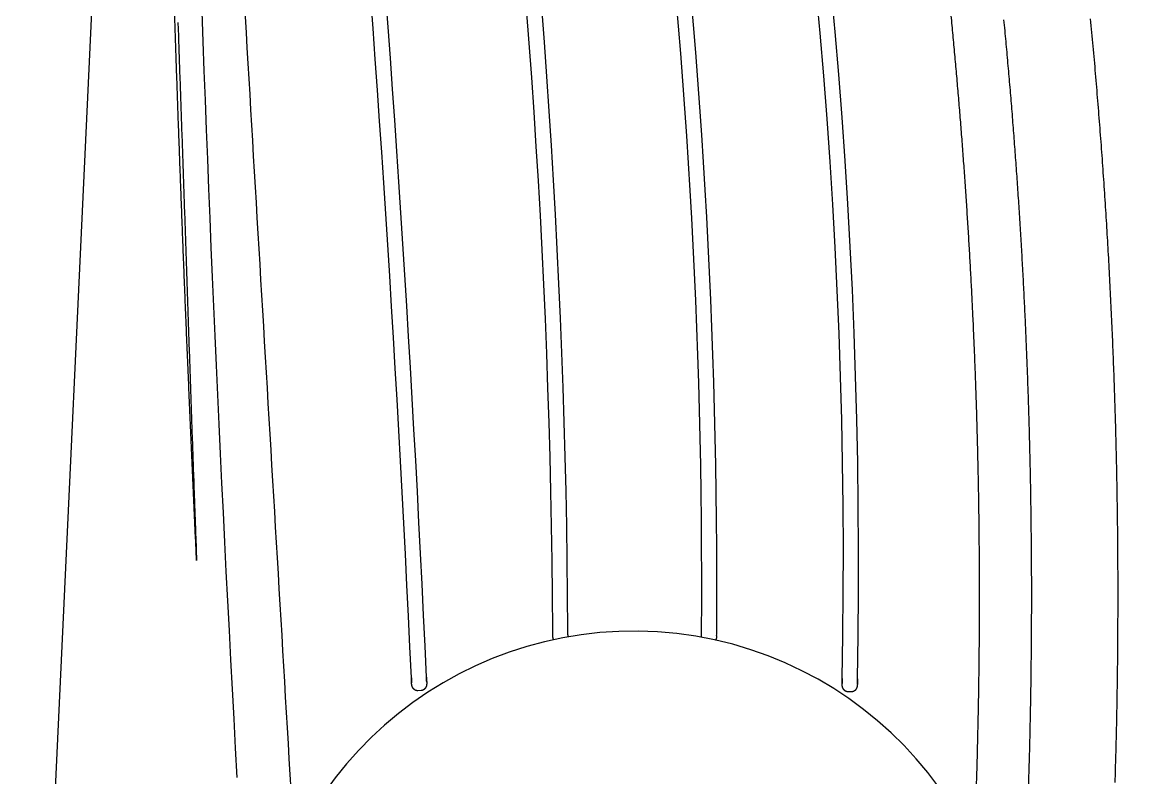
# Model space of a CAD drawing. Extents: x 527 to 614, y 487 to 635.
# Drawn here: x 606.618 to 610.307, y 517.732 to 520.223 of the extents above; entities that cross this region are included whole.
import ezdxf

# ---------------------------------------------------------------- set-up
doc = ezdxf.new("R2010")
doc.units = 0
doc.header["$MEASUREMENT"] = 0
doc.layers.add('1', color=4, linetype='Continuous')
doc.layers.add('DIM', color=3, linetype='Continuous')

# ---------------------------------------------------------------- blocks, each defined once
blk = doc.blocks.new('TRICKLER')
at = {"layer": '1', "linetype": 'Continuous'}
blk.add_line((1.6031, -7.1236), (1.9129, -0.4987), dxfattribs=at)
at = {"layer": '1', "color": 3, "linetype": 'Continuous'}
for p, q in [((-0.7272, -1.169), (-0.7172, -1.1692)), ((0.6905, -1.1733), (0.7005, -1.1728))]:
    blk.add_line(p, q, dxfattribs=at)
at = {"layer": '1', "linetype": 'Continuous'}
for points in [[(-1.5976, -0.8703, 0.001106), (-1.6001, -0.9598, 0.001107), (-1.6023, -1.0493, 0.001108), (-1.604, -1.1388, 0.001108), (-1.6054, -1.2284, 0.001109), (-1.6064, -1.3181, 0.00111), (-1.6069, -1.4078, 0.001111), (-1.6071, -1.4976, 0.001112), (-1.6068, -1.5874, 0.001113), (-1.6062, -1.6773, 0.001114), (-1.6051, -1.7672, 0.001115), (-1.6037, -1.8571, 0.001116), (-1.6018, -1.9471, 0.001117), (-1.5996, -2.0371, 0.001119), (-1.5969, -2.1271, 0.00112), (-1.5938, -2.2172, 0.00112), (-1.5903, -2.3073, 0.00112), (-1.5864, -2.3974, 0.001119), (-1.5821, -2.4875, 0.001119), (-1.5774, -2.5777, 0.001119), (-1.5723, -2.6678, 0.001119), (-1.5668, -2.758, 0.001119), (-1.5609, -2.8482, 0.001119), (-1.5545, -2.9384, 0.001119), (-1.5478, -3.0285, 0.001119), (-1.5406, -3.1187, 0.001119), (-1.5331, -3.2089, 0.00112), (-1.5251, -3.2991, 0.00112), (-1.5167, -3.3893, 0.00112)], [(-1.1404, -0.8558, 0.000812), (-1.1424, -0.9198, 0.000812), (-1.1441, -0.9838, 0.000812), (-1.1456, -1.0478, 0.000812), (-1.147, -1.1118, 0.000812), (-1.1481, -1.1758, 0.000812), (-1.149, -1.2398, 0.000812), (-1.1497, -1.3038, 0.000812), (-1.1502, -1.3678, 0.000812), (-1.1505, -1.4319, 0.000812), (-1.1506, -1.4959, 0.000811), (-1.1504, -1.5599, 0.000811), (-1.1501, -1.6239, 0.000812), (-1.1495, -1.6879, 0.000811), (-1.1488, -1.752, 0.000812), (-1.1478, -1.816, 0.000812), (-1.1466, -1.88, 0.000812), (-1.1452, -1.9441, 0.000812), (-1.1436, -2.0081, 0.000812), (-1.1418, -2.0722, 0.000812), (-1.1398, -2.1362, 0.000812), (-1.1376, -2.2002, 0.000812), (-1.1352, -2.2643, 0.000812), (-1.1325, -2.3283, 0.000812), (-1.1297, -2.3923, 0.000812), (-1.1266, -2.4564, 0.000812), (-1.1233, -2.5204, 0.000813), (-1.1198, -2.5844, 0.000813), (-1.1162, -2.6484, 0.000813), (-1.1123, -2.7124, 0.000813), (-1.1082, -2.7764, 0.000814), (-1.1038, -2.8404, 0.000814), (-1.0993, -2.9043, 0.000814), (-1.0946, -2.9683, 0.000814), (-1.0896, -3.0322, 0.000814), (-1.0845, -3.0962, 0.000814), (-1.0791, -3.1601, 0.000813), (-1.0735, -3.2239, 0.000813), (-1.0677, -3.2878, 0.000813), (-1.0618, -3.3516, 0.000812), (-1.0556, -3.4155, 0.000812)], [(1.4844, -7.0156, -0.000001), (1.4814, -6.9646, -0.000001), (1.4783, -6.9136, -0.000001), (1.4753, -6.8626, -0.000001), (1.4723, -6.8116, -0.000001), (1.4693, -6.7607, -0.000001), (1.4663, -6.7097, -0.000001), (1.4633, -6.6587, -0.000001), (1.4603, -6.6077, -0.000001), (1.4572, -6.5567, -0.000001), (1.4542, -6.5057, -0.000001), (1.4512, -6.4547, -0.000001), (1.4482, -6.4038, -0.000001), (1.4452, -6.3528, 0), (1.4422, -6.3018, 0), (1.4392, -6.2508, 0), (1.4361, -6.1998, 0), (1.4331, -6.1488, 0), (1.4301, -6.0978, 0), (1.4271, -6.0468, 0), (1.4241, -5.9959, 0), (1.4211, -5.9449, 0), (1.4181, -5.8939, 0), (1.415, -5.8429, 0), (1.412, -5.7919)], [(1.409, -5.7409, 0), (1.406, -5.6899, 0), (1.403, -5.6389, 0), (1.4, -5.5879, 0), (1.397, -5.537, 0), (1.3939, -5.486, 0), (1.3909, -5.435, 0), (1.3879, -5.384, 0), (1.3849, -5.333, 0), (1.3819, -5.282, 0), (1.3789, -5.231, 0), (1.3759, -5.18, 0), (1.3729, -5.1291, 0), (1.3698, -5.0781, 0), (1.3668, -5.0271, 0), (1.3638, -4.9761, 0), (1.3608, -4.9251, 0), (1.3578, -4.8741, 0), (1.3548, -4.8231, 0), (1.3518, -4.7721, 0), (1.3487, -4.7211, 0), (1.3457, -4.6702, 0), (1.3427, -4.6192, 0), (1.3397, -4.5682, 0), (1.3367, -4.5172, 0), (1.3337, -4.4662, 0), (1.3307, -4.4152, 0), (1.3277, -4.3642, 0), (1.3246, -4.3132, 0), (1.3216, -4.2623, 0), (1.3186, -4.2113, 0), (1.3156, -4.1603, 0), (1.3126, -4.1093, 0), (1.3096, -4.0583, 0), (1.3066, -4.0073, 0), (1.3035, -3.9563, 0), (1.3005, -3.9053, 0), (1.2975, -3.8543, 0), (1.2945, -3.8034, 0), (1.2915, -3.7524, 0), (1.2885, -3.7014, 0), (1.2855, -3.6504, 0), (1.2824, -3.5994, 0), (1.2794, -3.5484, 0), (1.2764, -3.4974, 0), (1.2734, -3.4464, 0), (1.2704, -3.3955, 0), (1.2674, -3.3445, 0), (1.2644, -3.2935, 0), (1.2614, -3.2425, 0), (1.2583, -3.1915, 0), (1.2553, -3.1405, 0), (1.2523, -3.0895, 0), (1.2493, -3.0385, 0), (1.2463, -2.9875, 0), (1.2433, -2.9366, 0), (1.2403, -2.8856, 0), (1.2372, -2.8346, 0), (1.2342, -2.7836, 0), (1.2312, -2.7326, 0), (1.2282, -2.6816, 0), (1.2252, -2.6306, 0), (1.2222, -2.5796, 0), (1.2192, -2.5287, 0), (1.2161, -2.4777, 0), (1.2131, -2.4267, 0), (1.2101, -2.3757, 0), (1.2071, -2.3247, 0), (1.2041, -2.2737, 0), (1.2011, -2.2227, 0), (1.1981, -2.1717, 0), (1.195, -2.1208, 0), (1.192, -2.0698, 0), (1.189, -2.0188, 0), (1.186, -1.9678, 0), (1.183, -1.9168, 0), (1.18, -1.8658, 0), (1.177, -1.8148, 0), (1.1739, -1.7638, 0), (1.1709, -1.7128, 0), (1.1679, -1.6619, 0), (1.1649, -1.6109, 0), (1.1619, -1.5599, 0), (1.1589, -1.5089, 0), (1.1559, -1.4579, 0), (1.1528, -1.4069, 0), (1.1498, -1.3559, 0), (1.1468, -1.3049, 0), (1.1438, -1.254, 0), (1.1408, -1.203, 0), (1.1378, -1.152, 0), (1.1348, -1.101, 0), (1.1317, -1.05, 0), (1.1287, -0.999, 0), (1.1257, -0.948, 0), (1.1227, -0.897, 0), (1.1197, -0.846, 0), (1.1167, -0.7951, 0), (1.1137, -0.7441, 0), (1.1106, -0.6931, 0), (1.109, -0.6655, 0)]]:
    blk.add_lwpolyline(points, format="xyb", dxfattribs=at)
at = {"layer": '1', "color": 3, "linetype": 'Continuous'}
for points in [[(-1.23, -3.3859, -0.000899), (-1.2367, -3.3147, -0.000899), (-1.2432, -3.2435, -0.000899), (-1.2494, -3.1723, -0.000899), (-1.2554, -3.1011, -0.000899), (-1.2611, -3.0299, -0.000899), (-1.2665, -2.9586, -0.000899), (-1.2717, -2.8874, -0.000899), (-1.2766, -2.8161, -0.000899), (-1.2813, -2.7447, -0.000899), (-1.2857, -2.6734, -0.000898), (-1.2899, -2.602, -0.000898), (-1.2938, -2.5307, -0.000898), (-1.2974, -2.4593, -0.000899), (-1.3008, -2.3878, -0.000899), (-1.3039, -2.3164, -0.000899), (-1.3068, -2.2449, -0.000899), (-1.3094, -2.1734, -0.000899), (-1.3118, -2.1018, -0.000899), (-1.3139, -2.0303, -0.000899), (-1.3157, -1.9587, -0.000899), (-1.3173, -1.8871, -0.000899), (-1.3186, -1.8156, -0.000899), (-1.3196, -1.7439, -0.0009), (-1.3204, -1.6723, -0.0009), (-1.321, -1.6007, -0.0009), (-1.3213, -1.529, -0.0009), (-1.3213, -1.4574, -0.000901), (-1.3211, -1.3857, -0.000901), (-1.3206, -1.3141, -0.000902), (-1.3198, -1.2424, -0.000902), (-1.3188, -1.1707, -0.000901), (-1.3175, -1.0991, -0.000901), (-1.316, -1.0274, -0.000899), (-1.3142, -0.9558, -0.0009), (-1.3121, -0.8841, -0.000902), (-1.3098, -0.8125, -0.0009)], [(-0.7477, -1.1953), (-0.7477, -1.195, -0.00138), (-0.7477, -1.1946, -0.001362), (-0.7477, -1.1943, -0.001373), (-0.7477, -1.194, -0.00142), (-0.7477, -1.1937, -0.001454), (-0.7477, -1.1934, -0.001485), (-0.7477, -1.1931, -0.001514), (-0.7476, -1.1928, -0.00155), (-0.7476, -1.1925, -0.001582), (-0.7476, -1.1922, -0.001617), (-0.7476, -1.1919, -0.001649), (-0.7475, -1.1915, -0.001686), (-0.7475, -1.1912, -0.001719), (-0.7475, -1.1909, -0.001757), (-0.7474, -1.1906, -0.001791), (-0.7474, -1.1903, -0.001829), (-0.7474, -1.19, -0.001864), (-0.7473, -1.1897, -0.001904), (-0.7473, -1.1894, -0.001939), (-0.7472, -1.1891, -0.00198), (-0.7472, -1.1887, -0.002016), (-0.7471, -1.1884, -0.002058), (-0.7471, -1.1881, -0.002095), (-0.747, -1.1878, -0.002138), (-0.747, -1.1875, -0.002176), (-0.7469, -1.1872, -0.002219), (-0.7468, -1.1869, -0.002258), (-0.7468, -1.1866, -0.002303), (-0.7467, -1.1863, -0.002343), (-0.7466, -1.186, -0.002388), (-0.7466, -1.1857, -0.002428), (-0.7465, -1.1854, -0.002474), (-0.7464, -1.1851, -0.002515), (-0.7463, -1.1848, -0.002562), (-0.7462, -1.1845, -0.002604), (-0.7461, -1.1842, -0.002651), (-0.746, -1.1839, -0.002693), (-0.7459, -1.1836, -0.00274), (-0.7458, -1.1833, -0.002783), (-0.7457, -1.183, -0.00283), (-0.7456, -1.1827, -0.002873), (-0.7455, -1.1824, -0.00292), (-0.7454, -1.1821, -0.002963), (-0.7453, -1.1819, -0.003013), (-0.7452, -1.1816, -0.003044), (-0.7451, -1.1813, -0.003061), (-0.7449, -1.181, -0.003072), (-0.7448, -1.1807, -0.00309), (-0.7447, -1.1804, -0.003107), (-0.7445, -1.1802, -0.003128), (-0.7444, -1.1799, -0.003147), (-0.7442, -1.1796, -0.003171), (-0.7441, -1.1793, -0.003194), (-0.7439, -1.1791, -0.003221), (-0.7438, -1.1788, -0.003247), (-0.7436, -1.1785, -0.003277), (-0.7434, -1.1783, -0.003306), (-0.7433, -1.178, -0.003339), (-0.7431, -1.1777, -0.003371), (-0.7429, -1.1775, -0.003408), (-0.7428, -1.1772, -0.003442), (-0.7426, -1.177, -0.003481), (-0.7424, -1.1767, -0.003518), (-0.7422, -1.1765, -0.003563), (-0.742, -1.1762, -0.0036), (-0.7418, -1.176, -0.003639), (-0.7416, -1.1758, -0.00369), (-0.7414, -1.1755, -0.003758), (-0.7412, -1.1753, -0.003799), (-0.741, -1.1751, -0.003822), (-0.7408, -1.1748, -0.003824), (-0.7406, -1.1746, -0.003819), (-0.7404, -1.1744, -0.00382), (-0.7401, -1.1742, -0.003827), (-0.7399, -1.174, -0.003834), (-0.7397, -1.1737, -0.003845), (-0.7394, -1.1735, -0.003856), (-0.7392, -1.1733, -0.003873), (-0.739, -1.1731, -0.00389), (-0.7387, -1.1729, -0.003911), (-0.7385, -1.1727, -0.003933), (-0.7382, -1.1726, -0.00396), (-0.738, -1.1724, -0.003987), (-0.7377, -1.1722, -0.004019), (-0.7375, -1.172, -0.00405), (-0.7372, -1.1718, -0.004086), (-0.7369, -1.1717, -0.004123), (-0.7367, -1.1715, -0.004166), (-0.7364, -1.1714, -0.004205), (-0.7361, -1.1712, -0.00425), (-0.7359, -1.1711, -0.0043), (-0.7356, -1.1709, -0.004348), (-0.7353, -1.1708, -0.004354), (-0.735, -1.1706, -0.004333), (-0.7348, -1.1705, -0.004313), (-0.7345, -1.1704, -0.004302), (-0.7342, -1.1703, -0.004293), (-0.7339, -1.1701, -0.004285), (-0.7336, -1.17, -0.004282), (-0.7333, -1.1699, -0.004283), (-0.733, -1.1698, -0.004286), (-0.7327, -1.1697, -0.004291), (-0.7324, -1.1696, -0.004303), (-0.7321, -1.1696, -0.004325), (-0.7318, -1.1695, -0.004331), (-0.7315, -1.1694, -0.004326), (-0.7312, -1.1693, -0.004385), (-0.7309, -1.1693, -0.0045), (-0.7306, -1.1692, -0.004404), (-0.7303, -1.1692, -0.004153), (-0.73, -1.1691, -0.004605), (-0.7297, -1.1691, -0.005503), (-0.7294, -1.169, -0.004221), (-0.7291, -1.169, -0.001524), (-0.7288, -1.169, -0.00568), (-0.7284, -1.169, -0.009818), (-0.7279, -1.169, -0.004903), (-0.7272, -1.169, -0.002623)], [(-0.7171, -1.1692), (-0.7168, -1.1692, -0.004624), (-0.7165, -1.1692, -0.004604), (-0.7162, -1.1692, -0.00456), (-0.7159, -1.1692, -0.004505), (-0.7156, -1.1693, -0.004462), (-0.7153, -1.1693, -0.004428), (-0.715, -1.1694, -0.004398), (-0.7147, -1.1694, -0.004373), (-0.7144, -1.1695, -0.004353), (-0.7141, -1.1695, -0.00434), (-0.7138, -1.1696, -0.004331), (-0.7135, -1.1697, -0.004328), (-0.7132, -1.1697, -0.004329), (-0.7129, -1.1698, -0.004336), (-0.7126, -1.1699, -0.004348), (-0.7123, -1.17, -0.004365), (-0.712, -1.1701, -0.004387), (-0.7117, -1.1702, -0.004421), (-0.7114, -1.1703, -0.004445), (-0.7111, -1.1704, -0.004441), (-0.7108, -1.1705, -0.00441), (-0.7106, -1.1706, -0.004361), (-0.7103, -1.1708, -0.004322), (-0.71, -1.1709, -0.004288), (-0.7097, -1.171, -0.004258), (-0.7094, -1.1712, -0.004227), (-0.7092, -1.1713, -0.004202), (-0.7089, -1.1715, -0.004178), (-0.7086, -1.1716, -0.004159), (-0.7083, -1.1718, -0.004141), (-0.7081, -1.172, -0.004128), (-0.7078, -1.1721, -0.004116), (-0.7076, -1.1723, -0.004108), (-0.7073, -1.1725, -0.004103), (-0.7071, -1.1727, -0.004101), (-0.7068, -1.1728, -0.0041), (-0.7066, -1.173, -0.004106), (-0.7063, -1.1732, -0.004114), (-0.7061, -1.1734, -0.004102), (-0.7058, -1.1736, -0.004052), (-0.7056, -1.1738, -0.004004), (-0.7054, -1.174, -0.003963), (-0.7051, -1.1743, -0.003927), (-0.7049, -1.1745, -0.003886), (-0.7047, -1.1747, -0.003852), (-0.7045, -1.1749, -0.003817), (-0.7043, -1.1751, -0.003788), (-0.7041, -1.1754, -0.003757), (-0.7039, -1.1756, -0.003731), (-0.7037, -1.1758, -0.003705), (-0.7035, -1.1761, -0.003683), (-0.7033, -1.1763, -0.003661), (-0.7031, -1.1766, -0.003644), (-0.7029, -1.1768, -0.003627), (-0.7027, -1.1771, -0.003614), (-0.7025, -1.1773, -0.0036), (-0.7023, -1.1776, -0.003593), (-0.7022, -1.1778, -0.003584), (-0.702, -1.1781, -0.003561), (-0.7018, -1.1783, -0.003508), (-0.7017, -1.1786, -0.003461), (-0.7015, -1.1789, -0.003419), (-0.7014, -1.1791, -0.003381), (-0.7012, -1.1794, -0.003338), (-0.701, -1.1797, -0.0033), (-0.7009, -1.18, -0.00326), (-0.7008, -1.1802, -0.003226), (-0.7006, -1.1805, -0.003188), (-0.7005, -1.1808, -0.003155), (-0.7004, -1.1811, -0.00312), (-0.7002, -1.1814, -0.00309), (-0.7001, -1.1817, -0.003058), (-0.7, -1.1819, -0.00303), (-0.6999, -1.1822, -0.003), (-0.6998, -1.1825, -0.002975), (-0.6997, -1.1828, -0.002948), (-0.6995, -1.1831, -0.002926), (-0.6995, -1.1834, -0.002901), (-0.6994, -1.1837, -0.002882), (-0.6993, -1.184, -0.002862), (-0.6992, -1.1843, -0.002841), (-0.6991, -1.1846, -0.002805), (-0.699, -1.1849, -0.002766), (-0.6989, -1.1852, -0.002717), (-0.6988, -1.1855, -0.002674), (-0.6988, -1.1858, -0.002627), (-0.6987, -1.1861, -0.002585), (-0.6986, -1.1864, -0.002538), (-0.6985, -1.1867, -0.002497), (-0.6985, -1.187, -0.00245), (-0.6984, -1.1873, -0.002408), (-0.6984, -1.1876, -0.002362), (-0.6983, -1.1879, -0.002321), (-0.6983, -1.1882, -0.002276), (-0.6982, -1.1885, -0.002235), (-0.6982, -1.1888, -0.00219), (-0.6981, -1.1891, -0.00215), (-0.6981, -1.1894, -0.002106), (-0.698, -1.1898, -0.002067), (-0.698, -1.1901, -0.002024), (-0.698, -1.1904, -0.001985), (-0.6979, -1.1907, -0.001941), (-0.6979, -1.191, -0.001905), (-0.6979, -1.1913, -0.001866), (-0.6979, -1.1916, -0.001825), (-0.6978, -1.1919, -0.001774), (-0.6978, -1.1922, -0.001751), (-0.6978, -1.1925, -0.001741), (-0.6978, -1.1929, -0.001662), (-0.6978, -1.1932, -0.001528), (-0.6978, -1.1935, -0.001633), (-0.6978, -1.1938, -0.00187), (-0.6977, -1.1941, -0.001419), (-0.6977, -1.1944, -0.00055), (-0.6977, -1.1947, -0.001883), (-0.6977, -1.195, -0.003088), (-0.6977, -1.1956, -0.001504), (-0.6978, -1.1963, -0.000807)], [(0.6717, -1.2009), (0.6717, -1.2006, -0.001379), (0.6717, -1.2003, -0.001361), (0.6717, -1.2, -0.001372), (0.6717, -1.1996, -0.001419), (0.6717, -1.1993, -0.001453), (0.6717, -1.199, -0.001484), (0.6717, -1.1987, -0.001513), (0.6717, -1.1984, -0.001549), (0.6717, -1.1981, -0.001581), (0.6717, -1.1978, -0.001616), (0.6717, -1.1975, -0.001648), (0.6717, -1.1972, -0.001685), (0.6717, -1.1968, -0.001718), (0.6717, -1.1965, -0.001756), (0.6717, -1.1962, -0.00179), (0.6717, -1.1959, -0.001828), (0.6718, -1.1956, -0.001863), (0.6718, -1.1953, -0.001903), (0.6718, -1.195, -0.001938), (0.6718, -1.1947, -0.001979), (0.6719, -1.1943, -0.002015), (0.6719, -1.194, -0.002057), (0.6719, -1.1937, -0.002094), (0.672, -1.1934, -0.002137), (0.672, -1.1931, -0.002175), (0.672, -1.1928, -0.002218), (0.6721, -1.1925, -0.002257), (0.6721, -1.1922, -0.002302), (0.6722, -1.1919, -0.002341), (0.6722, -1.1916, -0.002386), (0.6723, -1.1913, -0.002427), (0.6724, -1.191, -0.002473), (0.6724, -1.1906, -0.002514), (0.6725, -1.1903, -0.00256), (0.6725, -1.19, -0.002602), (0.6726, -1.1897, -0.002649), (0.6727, -1.1894, -0.002691), (0.6728, -1.1891, -0.002738), (0.6728, -1.1888, -0.002781), (0.6729, -1.1885, -0.002829), (0.673, -1.1882, -0.002871), (0.6731, -1.1879, -0.002918), (0.6732, -1.1876, -0.002961), (0.6733, -1.1874, -0.003011), (0.6734, -1.1871, -0.003042), (0.6735, -1.1868, -0.00306), (0.6736, -1.1865, -0.003071), (0.6737, -1.1862, -0.003089), (0.6738, -1.1859, -0.003106), (0.674, -1.1856, -0.003126), (0.6741, -1.1853, -0.003145), (0.6742, -1.185, -0.00317), (0.6743, -1.1848, -0.003192), (0.6745, -1.1845, -0.003219), (0.6746, -1.1842, -0.003245), (0.6748, -1.1839, -0.003275), (0.6749, -1.1836, -0.003304), (0.6751, -1.1834, -0.003337), (0.6752, -1.1831, -0.003369), (0.6754, -1.1828, -0.003405), (0.6755, -1.1826, -0.003439), (0.6757, -1.1823, -0.003478), (0.6759, -1.182, -0.003516), (0.676, -1.1818, -0.00356), (0.6762, -1.1815, -0.003597), (0.6764, -1.1813, -0.003636), (0.6766, -1.181, -0.003687), (0.6767, -1.1808, -0.003754), (0.6769, -1.1805, -0.003795), (0.6771, -1.1803, -0.003821), (0.6773, -1.18, -0.003823), (0.6775, -1.1798, -0.003818), (0.6777, -1.1796, -0.003819), (0.6779, -1.1793, -0.003825), (0.6782, -1.1791, -0.003832), (0.6784, -1.1789, -0.003843), (0.6786, -1.1787, -0.003855), (0.6788, -1.1784, -0.003871), (0.679, -1.1782, -0.003887), (0.6793, -1.178, -0.003909), (0.6795, -1.1778, -0.003931), (0.6797, -1.1776, -0.003957), (0.68, -1.1774, -0.003984), (0.6802, -1.1772, -0.004016), (0.6805, -1.177, -0.004047), (0.6807, -1.1768, -0.004083), (0.681, -1.1766, -0.00412), (0.6812, -1.1765, -0.004163), (0.6815, -1.1763, -0.004202), (0.6817, -1.1761, -0.004246), (0.682, -1.176, -0.004296), (0.6823, -1.1758, -0.004345), (0.6825, -1.1756, -0.004353), (0.6828, -1.1755, -0.004332), (0.6831, -1.1753, -0.004312), (0.6834, -1.1752, -0.0043), (0.6836, -1.1751, -0.004291), (0.6839, -1.1749, -0.004284), (0.6842, -1.1748, -0.00428), (0.6845, -1.1747, -0.004281), (0.6848, -1.1746, -0.004284), (0.6851, -1.1744, -0.004289), (0.6854, -1.1743, -0.004301), (0.6856, -1.1742, -0.004323), (0.6859, -1.1741, -0.004328), (0.6862, -1.174, -0.004323), (0.6865, -1.1739, -0.004382), (0.6868, -1.1739, -0.004496), (0.6871, -1.1738, -0.004401), (0.6874, -1.1737, -0.004152), (0.6877, -1.1736, -0.0046), (0.6881, -1.1736, -0.005488), (0.6884, -1.1735, -0.004221), (0.6887, -1.1735, -0.00157), (0.6889, -1.1734, -0.005624), (0.6893, -1.1734, -0.009605), (0.6898, -1.1733, -0.004792), (0.6905, -1.1733, -0.002571)], [(0.7005, -1.1728), (0.7008, -1.1728, -0.004586), (0.7011, -1.1728, -0.004574), (0.7015, -1.1728, -0.004538), (0.7018, -1.1728, -0.004489), (0.7021, -1.1728, -0.004452), (0.7024, -1.1729, -0.004423), (0.7027, -1.1729, -0.004397), (0.703, -1.1729, -0.004376), (0.7033, -1.173, -0.00436), (0.7036, -1.173, -0.004348), (0.7039, -1.173, -0.004341), (0.7042, -1.1731, -0.004339), (0.7045, -1.1731, -0.004341), (0.7048, -1.1732, -0.004349), (0.7051, -1.1733, -0.00436), (0.7054, -1.1733, -0.004376), (0.7057, -1.1734, -0.004397), (0.706, -1.1735, -0.004429), (0.7063, -1.1736, -0.00445), (0.7066, -1.1737, -0.004444), (0.7069, -1.1738, -0.004412), (0.7072, -1.1739, -0.004363), (0.7075, -1.174, -0.004324), (0.7078, -1.1741, -0.00429), (0.7081, -1.1742, -0.00426), (0.7084, -1.1743, -0.00423), (0.7087, -1.1745, -0.004205), (0.7089, -1.1746, -0.004181), (0.7092, -1.1747, -0.004162), (0.7095, -1.1749, -0.004143), (0.7098, -1.175, -0.00413), (0.7101, -1.1752, -0.004118), (0.7103, -1.1753, -0.004111), (0.7106, -1.1755, -0.004105), (0.7109, -1.1757, -0.004103), (0.7111, -1.1758, -0.004103), (0.7114, -1.176, -0.004109), (0.7116, -1.1762, -0.004117), (0.7119, -1.1764, -0.004104), (0.7121, -1.1765, -0.004054), (0.7124, -1.1767, -0.004006), (0.7126, -1.1769, -0.003965), (0.7129, -1.1771, -0.003929), (0.7131, -1.1773, -0.003888), (0.7133, -1.1775, -0.003854), (0.7136, -1.1777, -0.003819), (0.7138, -1.178, -0.00379), (0.714, -1.1782, -0.003759), (0.7142, -1.1784, -0.003733), (0.7145, -1.1786, -0.003707), (0.7147, -1.1788, -0.003686), (0.7149, -1.1791, -0.003663), (0.7151, -1.1793, -0.003647), (0.7153, -1.1795, -0.003629), (0.7155, -1.1798, -0.003616), (0.7157, -1.18, -0.003603), (0.7159, -1.1803, -0.003595), (0.7161, -1.1805, -0.003587), (0.7163, -1.1807, -0.003563), (0.7164, -1.181, -0.00351), (0.7166, -1.1812, -0.003463), (0.7168, -1.1815, -0.003421), (0.717, -1.1818, -0.003383), (0.7171, -1.182, -0.003339), (0.7173, -1.1823, -0.003302), (0.7175, -1.1826, -0.003262), (0.7176, -1.1828, -0.003227), (0.7178, -1.1831, -0.00319), (0.7179, -1.1834, -0.003157), (0.7181, -1.1836, -0.003122), (0.7182, -1.1839, -0.003092), (0.7184, -1.1842, -0.00306), (0.7185, -1.1845, -0.003032), (0.7186, -1.1847, -0.003002), (0.7188, -1.185, -0.002978), (0.7189, -1.1853, -0.002951), (0.719, -1.1856, -0.002928), (0.7192, -1.1859, -0.002903), (0.7193, -1.1862, -0.002884), (0.7194, -1.1865, -0.002865), (0.7195, -1.1867, -0.002843), (0.7196, -1.187, -0.002807), (0.7197, -1.1873, -0.002767), (0.7198, -1.1876, -0.002719), (0.7199, -1.1879, -0.002676), (0.72, -1.1882, -0.002629), (0.7201, -1.1885, -0.002587), (0.7202, -1.1888, -0.002541), (0.7203, -1.1891, -0.002499), (0.7203, -1.1894, -0.002452), (0.7204, -1.1897, -0.002411), (0.7205, -1.19, -0.002365), (0.7206, -1.1903, -0.002324), (0.7207, -1.1906, -0.002278), (0.7207, -1.1909, -0.002238), (0.7208, -1.1912, -0.002193), (0.7209, -1.1915, -0.002153), (0.7209, -1.1918, -0.002109), (0.721, -1.1921, -0.00207), (0.721, -1.1924, -0.002027), (0.7211, -1.1928, -0.001988), (0.7211, -1.1931, -0.001945), (0.7212, -1.1934, -0.001908), (0.7212, -1.1937, -0.001869), (0.7213, -1.194, -0.001829), (0.7213, -1.1943, -0.001778), (0.7213, -1.1946, -0.001755), (0.7214, -1.1949, -0.001745), (0.7214, -1.1952, -0.001666), (0.7215, -1.1955, -0.001532), (0.7215, -1.1958, -0.001638), (0.7215, -1.1962, -0.001875), (0.7215, -1.1965, -0.001423), (0.7216, -1.1968, -0.000551), (0.7216, -1.197, -0.001889), (0.7216, -1.1974, -0.003099), (0.7216, -1.1979, -0.00151), (0.7217, -1.1986, -0.000809)], [(-0.7481, -1.2119), (-0.7481, -1.2116, -0.000004), (-0.7481, -1.2113, -0.000004), (-0.7481, -1.211, -0.000004), (-0.748, -1.2107, -0.000004), (-0.748, -1.2104, -0.000004), (-0.748, -1.2101, -0.000004), (-0.748, -1.2098, -0.000004), (-0.748, -1.2095, -0.000004), (-0.748, -1.2092, -0.000004), (-0.748, -1.2089, -0.000004), (-0.748, -1.2087, -0.000004), (-0.748, -1.2084, -0.000004), (-0.748, -1.2081, -0.000004), (-0.748, -1.2078, -0.000004), (-0.748, -1.2075, -0.000004), (-0.748, -1.2072, -0.000004), (-0.748, -1.2069, -0.000004), (-0.748, -1.2066, -0.000004), (-0.748, -1.2063, -0.000004), (-0.748, -1.206, -0.000004), (-0.7479, -1.2058, -0.000004), (-0.7479, -1.2055, -0.000004), (-0.7479, -1.2052, -0.000004), (-0.7479, -1.2049, -0.000004), (-0.7479, -1.2046, -0.000004), (-0.7479, -1.2043, -0.000004), (-0.7479, -1.204, -0.000004), (-0.7479, -1.2038, -0.000004), (-0.7479, -1.2035, -0.000004), (-0.7479, -1.2032, -0.000004), (-0.7479, -1.2029, -0.000004), (-0.7479, -1.2026, -0.000004), (-0.7479, -1.2024, -0.000004), (-0.7479, -1.2021, -0.000004), (-0.7479, -1.2018, -0.000004), (-0.7479, -1.2015, -0.000004), (-0.7479, -1.2013, -0.000004), (-0.7479, -1.201, -0.000004), (-0.7479, -1.2007, -0.000004), (-0.7478, -1.2004, -0.000004), (-0.7478, -1.2002, -0.000004), (-0.7478, -1.1999, -0.000004), (-0.7478, -1.1996, -0.000004), (-0.7478, -1.1994, -0.000004), (-0.7478, -1.1991, -0.000004), (-0.7478, -1.1988, -0.000005), (-0.7478, -1.1986, -0.000005), (-0.7478, -1.1983, -0.000005), (-0.7478, -1.198, -0.000005), (-0.7478, -1.1978, -0.000005), (-0.7478, -1.1975, -0.000005), (-0.7478, -1.1973, -0.000007), (-0.7478, -1.197, -0.000005), (-0.7478, -1.1968, -0.000002), (-0.7478, -1.1965, -0.000008), (-0.7478, -1.1963, -0.000014), (-0.7478, -1.1958, -0.000007), (-0.7477, -1.1953, -0.000004)], [(-0.6981, -1.2128), (-0.6981, -1.2126, 0.000002), (-0.6981, -1.2123, 0.000002), (-0.6981, -1.212, 0.000002), (-0.6981, -1.2117, 0.000002), (-0.698, -1.2114, 0.000002), (-0.698, -1.2111, 0.000002), (-0.698, -1.2108, 0.000001), (-0.698, -1.2105, 0.000001), (-0.698, -1.2102, 0.000001), (-0.698, -1.2099, 0.000001), (-0.698, -1.2096, 0.000001), (-0.698, -1.2093, 0.000001), (-0.698, -1.2091, 0), (-0.698, -1.2088, 0), (-0.698, -1.2085, 0), (-0.698, -1.2082, 0), (-0.698, -1.2079, 0), (-0.698, -1.2076, 0), (-0.698, -1.2073, -0.000001), (-0.698, -1.207, -0.000001), (-0.698, -1.2067, -0.000001), (-0.698, -1.2064, -0.000001), (-0.698, -1.2062, -0.000001), (-0.6979, -1.2059, -0.000002), (-0.6979, -1.2056, -0.000002), (-0.6979, -1.2053, -0.000002), (-0.6979, -1.205, -0.000002), (-0.6979, -1.2047, -0.000002), (-0.6979, -1.2045, -0.000002), (-0.6979, -1.2042, -0.000003), (-0.6979, -1.2039, -0.000003), (-0.6979, -1.2036, -0.000003), (-0.6979, -1.2033, -0.000003), (-0.6979, -1.2031, -0.000003), (-0.6979, -1.2028, -0.000004), (-0.6979, -1.2025, -0.000004), (-0.6979, -1.2022, -0.000004), (-0.6979, -1.202, -0.000005), (-0.6979, -1.2017, -0.000005), (-0.6979, -1.2014, -0.000005), (-0.6978, -1.2012, -0.000006), (-0.6978, -1.2009, -0.000006), (-0.6978, -1.2006, -0.000006), (-0.6978, -1.2004, -0.000007), (-0.6978, -1.2001, -0.000007), (-0.6978, -1.1998, -0.000007), (-0.6978, -1.1996, -0.000008), (-0.6978, -1.1993, -0.000008), (-0.6978, -1.199, -0.000009), (-0.6978, -1.1988, -0.000008), (-0.6978, -1.1985, -0.00001), (-0.6978, -1.1983, -0.000012), (-0.6978, -1.198, -0.00001), (-0.6978, -1.1978, -0.000003), (-0.6978, -1.1975, -0.000015), (-0.6978, -1.1973, -0.000028), (-0.6978, -1.1968, -0.000014), (-0.6978, -1.1963, -0.000007)], [(0.6725, -1.2175), (0.6725, -1.2172, -0.000002), (0.6725, -1.2169, -0.000002), (0.6724, -1.2166, -0.000002), (0.6724, -1.2163, -0.000002), (0.6724, -1.216, -0.000002), (0.6724, -1.2157, -0.000002), (0.6724, -1.2154, -0.000002), (0.6724, -1.2151, -0.000002), (0.6724, -1.2148, -0.000002), (0.6724, -1.2145, -0.000002), (0.6723, -1.2142, -0.000002), (0.6723, -1.214, -0.000002), (0.6723, -1.2137, -0.000002), (0.6723, -1.2134, -0.000002), (0.6723, -1.2131, -0.000002), (0.6723, -1.2128, -0.000002), (0.6723, -1.2125, -0.000002), (0.6722, -1.2122, -0.000001), (0.6722, -1.2119, -0.000001), (0.6722, -1.2116, -0.000001), (0.6722, -1.2114, -0.000001), (0.6722, -1.2111, -0.000001), (0.6722, -1.2108, -0.000001), (0.6722, -1.2105, -0.000001), (0.6722, -1.2102, -0.000001), (0.6721, -1.2099, -0.000001), (0.6721, -1.2096, -0.000001), (0.6721, -1.2094, -0.000001), (0.6721, -1.2091, -0.000001), (0.6721, -1.2088, -0.000001), (0.6721, -1.2085, -0.000001), (0.6721, -1.2082, -0.000001), (0.672, -1.208, -0.000001), (0.672, -1.2077, -0.000001), (0.672, -1.2074, -0.000001), (0.672, -1.2071, -0.000001), (0.672, -1.2069, -0.000001), (0.672, -1.2066, -0.000002), (0.672, -1.2063, -0.000002), (0.672, -1.206, -0.000002), (0.672, -1.2058, -0.000003), (0.6719, -1.2055, -0.000003), (0.6719, -1.2052, -0.000003), (0.6719, -1.205, -0.000004), (0.6719, -1.2047, -0.000004), (0.6719, -1.2044, -0.000004), (0.6719, -1.2042, -0.000005), (0.6719, -1.2039, -0.000005), (0.6719, -1.2037, -0.000005), (0.6718, -1.2034, -0.000005), (0.6718, -1.2031, -0.000006), (0.6718, -1.2029, -0.000008), (0.6718, -1.2026, -0.000006), (0.6718, -1.2024, -0.000002), (0.6718, -1.2022, -0.00001), (0.6718, -1.2019, -0.000019), (0.6718, -1.2014, -0.000009), (0.6717, -1.2009, -0.000005)], [(0.7224, -1.2152), (0.7224, -1.2149, -0.000003), (0.7224, -1.2146, -0.000003), (0.7224, -1.2143, -0.000003), (0.7224, -1.214, -0.000002), (0.7224, -1.2137, -0.000002), (0.7223, -1.2134, -0.000002), (0.7223, -1.2132, -0.000002), (0.7223, -1.2129, -0.000002), (0.7223, -1.2126, -0.000002), (0.7223, -1.2123, -0.000002), (0.7223, -1.212, -0.000002), (0.7223, -1.2117, -0.000002), (0.7223, -1.2114, -0.000002), (0.7222, -1.2111, -0.000002), (0.7222, -1.2108, -0.000002), (0.7222, -1.2105, -0.000002), (0.7222, -1.2102, -0.000002), (0.7222, -1.21, -0.000002), (0.7222, -1.2097, -0.000002), (0.7222, -1.2094, -0.000002), (0.7222, -1.2091, -0.000002), (0.7221, -1.2088, -0.000002), (0.7221, -1.2085, -0.000001), (0.7221, -1.2082, -0.000001), (0.7221, -1.2079, -0.000001), (0.7221, -1.2077, -0.000001), (0.7221, -1.2074, -0.000001), (0.7221, -1.2071, -0.000001), (0.722, -1.2068, -0.000001), (0.722, -1.2065, -0.000001), (0.722, -1.2063, -0.000001), (0.722, -1.206, -0.000001), (0.722, -1.2057, -0.000001), (0.722, -1.2054, -0.000001), (0.722, -1.2052, -0.000001), (0.722, -1.2049, -0.000001), (0.722, -1.2046, -0.000001), (0.7219, -1.2043, -0.000001), (0.7219, -1.2041, -0.000001), (0.7219, -1.2038, -0.000001), (0.7219, -1.2035, -0.000001), (0.7219, -1.2033, -0.000001), (0.7219, -1.203, -0.000001), (0.7219, -1.2027, -0.000001), (0.7219, -1.2025, -0.000001), (0.7218, -1.2022, -0.000001), (0.7218, -1.2019, -0.000001), (0.7218, -1.2017, -0.000001), (0.7218, -1.2014, -0.000001), (0.7218, -1.2011, -0.000001), (0.7218, -1.2009, -0.000001), (0.7218, -1.2006, -0.000001), (0.7218, -1.2004, -0.000001), (0.7217, -1.2001, 0), (0.7217, -1.1999, -0.000001), (0.7217, -1.1996, -0.000003), (0.7217, -1.1992, -0.000001), (0.7217, -1.1986, -0.000001)], [(-0.284, -1.3556), (-0.284, -1.3548, -0.004714), (-0.284, -1.3541, -0.004579), (-0.284, -1.3534, -0.004533), (-0.2839, -1.3527, -0.004614), (-0.2839, -1.3519, -0.004667), (-0.2838, -1.3512, -0.004723), (-0.2837, -1.3504, -0.004782), (-0.2836, -1.3497, -0.00488), (-0.2835, -1.3489, -0.00497), (-0.2834, -1.3482, -0.005089), (-0.2832, -1.3475, -0.005203), (-0.2831, -1.3467, -0.00535), (-0.2829, -1.346, -0.00549), (-0.2827, -1.3452, -0.005663), (-0.2825, -1.3445, -0.005829), (-0.2823, -1.3438, -0.006029), (-0.282, -1.3431, -0.006221), (-0.2818, -1.3423, -0.006448), (-0.2815, -1.3416, -0.006666), (-0.2812, -1.3409, -0.006921), (-0.2809, -1.3403, -0.006263), (-0.2806, -1.3397, -0.007439)], [(-0.2344, -1.3491, -0.002094), (-0.2344, -1.3494, -0.0055), (-0.2343, -1.3501, -0.00643), (-0.2342, -1.3509, -0.00493), (-0.2341, -1.3516, -0.001825), (-0.2341, -1.3523, -0.006781), (-0.234, -1.3531, -0.011748), (-0.234, -1.3543, -0.005899), (-0.234, -1.356, -0.003176)], [(0.2063, -1.3573), (0.2063, -1.3565, -0.004708), (0.2063, -1.3558, -0.004573), (0.2063, -1.3551, -0.004527), (0.2064, -1.3544, -0.004609), (0.2064, -1.3536, -0.004662), (0.2065, -1.3529, -0.004718), (0.2065, -1.3521, -0.004778), (0.2066, -1.3514, -0.004875), (0.2067, -1.3506, -0.001927), (0.2068, -1.3504, -0.005085)], [(0.253, -1.3413, -0.005311), (0.2532, -1.3417, -0.007045), (0.2535, -1.3424, -0.006825), (0.2538, -1.3431, -0.006634), (0.2541, -1.3438, -0.006437), (0.2544, -1.3445, -0.006278), (0.2546, -1.3453, -0.00612), (0.2548, -1.346, -0.005971), (0.2551, -1.3467, -0.005802), (0.2553, -1.3475, -0.005735), (0.2554, -1.3482, -0.005725), (0.2556, -1.3489, -0.005496), (0.2558, -1.3497, -0.005085), (0.2559, -1.3504, -0.005505), (0.256, -1.3512, -0.006437), (0.2561, -1.3519, -0.004936), (0.2562, -1.3527, -0.001826), (0.2562, -1.3533, -0.006791), (0.2563, -1.3541, -0.011767), (0.2563, -1.3554, -0.005908), (0.2563, -1.357, -0.003181)], [(1.4302, -1.6022), (1.4317, -1.6353, -0.000062), (1.4333, -1.6683, -0.000062), (1.4348, -1.7014, -0.000062), (1.4363, -1.7345, -0.000062), (1.4378, -1.7675, -0.000062), (1.4393, -1.8006, -0.000062), (1.4408, -1.8336, -0.000062), (1.4423, -1.8667, -0.000062), (1.4438, -1.8998, -0.000062), (1.4453, -1.9328, -0.000062), (1.4467, -1.9659, -0.000062), (1.4482, -1.9989, -0.000062), (1.4496, -2.032, -0.000062), (1.4511, -2.0651, -0.000062), (1.4525, -2.0981, -0.000062), (1.4539, -2.1312, -0.000062), (1.4553, -2.1642, -0.000062), (1.4567, -2.1973, -0.000062), (1.4581, -2.2304, -0.000062), (1.4595, -2.2634, -0.000062), (1.4609, -2.2965, -0.000062), (1.4623, -2.3295, -0.000062), (1.4637, -2.3626, -0.000062), (1.465, -2.3957, -0.000062), (1.4664, -2.4287, -0.000062), (1.4677, -2.4618, -0.000062), (1.469, -2.4948, -0.000062), (1.4704, -2.5279, -0.000062), (1.4717, -2.561, -0.000062), (1.473, -2.594, -0.000062), (1.4743, -2.6271, -0.000062), (1.4756, -2.6601, -0.000062), (1.4769, -2.6932, -0.000062), (1.4781, -2.7263, -0.000062), (1.4794, -2.7593, -0.000062), (1.4807, -2.7924, -0.000062), (1.4819, -2.8255, -0.000062), (1.4832, -2.8585, -0.000062), (1.4844, -2.8916, -0.000062), (1.4856, -2.9246, -0.000062), (1.4868, -2.9577, -0.000062), (1.4881, -2.9908, -0.000062), (1.4893, -3.0238, -0.000062), (1.4905, -3.0569, -0.000062), (1.4916, -3.0899, -0.000062), (1.4928, -3.123, -0.000062), (1.494, -3.1561, -0.000062), (1.4951, -3.1891, -0.000062), (1.4963, -3.2222, -0.000062), (1.4974, -3.2552, -0.000062), (1.4986, -3.2883, -0.000062), (1.4997, -3.3213, -0.000062), (1.5008, -3.3544, -0.000062), (1.5019, -3.3875, -0.000062), (1.503, -3.4205, -0.000062)], [(1.492, -3.3777), (1.4904, -3.3333, -0.000064), (1.4888, -3.2889, -0.000066), (1.4872, -3.2445, -0.000064), (1.4857, -3.2002, -0.000058), (1.4841, -3.1558, -0.000054), (1.4825, -3.1114, -0.00005), (1.481, -3.067, -0.000047), (1.4795, -3.0226, -0.000042), (1.4779, -2.9782, -0.000039), (1.4764, -2.9339, -0.000035), (1.4749, -2.8895, -0.000031), (1.4734, -2.8451, -0.000027), (1.4719, -2.8007, -0.000023), (1.4703, -2.7563, -0.000019), (1.4688, -2.7119, -0.000015), (1.4673, -2.6675, -0.000011), (1.4658, -2.6231, -0.000007), (1.4643, -2.5788, -0.000003), (1.4628, -2.5344, 0.000001), (1.4613, -2.49, 0.000005), (1.4598, -2.4456, 0.000009), (1.4583, -2.4012, 0.000013), (1.4568, -2.3568, 0.000016), (1.4553, -2.3124, 0.000021), (1.4538, -2.268, 0.000024), (1.4523, -2.2236, 0.000028), (1.4508, -2.1793, 0.000032), (1.4492, -2.1349, 0.000038), (1.4477, -2.0904, 0.00004), (1.4462, -2.0461, 0.00004), (1.4446, -2.0021, 0.000049), (1.4431, -1.9573, 0.000067), (1.4414, -1.9115, 0.000051), (1.4399, -1.8685, 0.000011), (1.4385, -1.8297, 0.000085), (1.4367, -1.7798, 0.000163), (1.4339, -1.7029, 0.000081), (1.4302, -1.6022, 0.000042)]]:
    blk.add_lwpolyline(points, format="xyb", dxfattribs=at)
at = {"layer": '1', "linetype": 'Continuous'}
blk.add_arc((-0.0102, -0.1278), 1.2417, 176.3669, 356.3669, dxfattribs=at)
at = {"layer": '1', "color": 3, "linetype": 'Continuous'}
for centre, radius, start, end in [((-127.6844, -8.0824), 129.1822, 0.432794, 3.193347), ((19.2733, -1.5924), 20.025, 178.91112, 204.95801), ((19.2733, -1.5924), 20.025, 178.86362, 178.91112), ((19.2733, -1.5924), 19.975, 178.91118, 204.95794), ((19.2733, -1.5924), 19.975, 178.86366, 178.91118), ((80.6151, 2.4121), 80.025, 182.587685, 182.599565), ((80.6151, 2.4121), 79.975, 182.587695, 182.599565), ((80.6151, 2.4121), 79.975, 182.599565, 187.285855), ((80.6151, 2.4121), 80.025, 182.599565, 187.285855), ((21.7403, -1.5308), 22.025, 179.54421, 179.58725), ((21.7403, -1.5308), 21.975, 179.54424, 179.5873), ((28.231, -1.2244), 28.025, 180.27165, 180.30547), ((28.231, -1.2244), 27.975, 180.27167, 180.3055), ((21.7403, -1.5308), 22.025, 179.58725, 194.71202), ((21.7403, -1.5308), 21.975, 179.5873, 194.71189), ((28.231, -1.2244), 28.025, 180.30547, 195.23684), ((28.231, -1.2244), 27.975, 180.3055, 195.23681)]:
    blk.add_arc(centre, radius, start, end, dxfattribs=at)
blk = doc.blocks.new('2005VANGUARD')
at = {"layer": 'DIM', "rotation": 180}
blk.add_blockref('TRICKLER', (81.8566, 13.0875), dxfattribs=at)

msp = doc.modelspace()

# ---------------------------------------------------------------- block references
at = {"layer": '1'}
msp.add_blockref('2005VANGUARD', (526.7661, 503.7579), dxfattribs=at)

doc.saveas('drawing.dxf')
